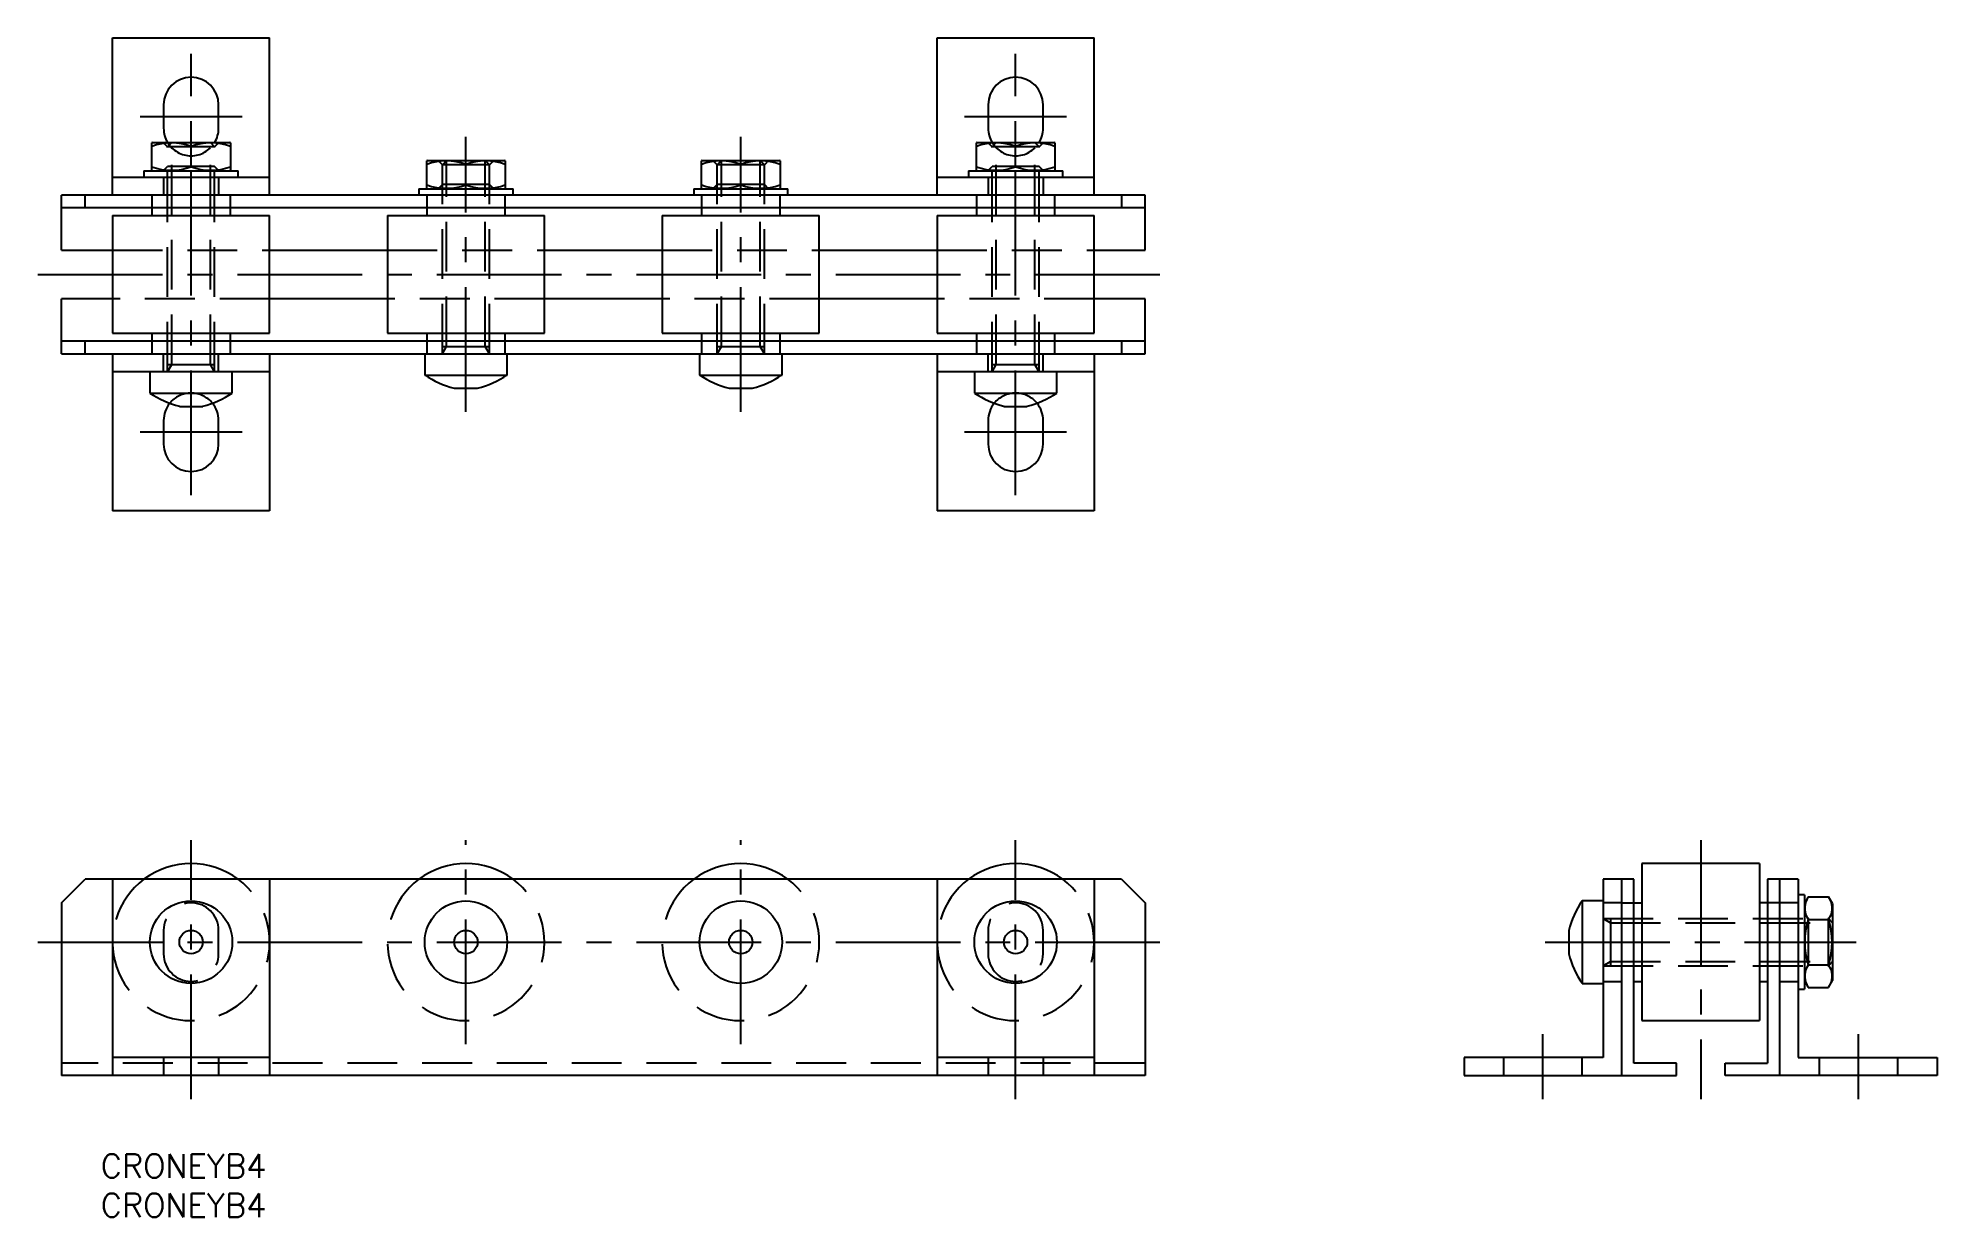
# Model space of a CAD drawing. Extents: x -3 to 239, y -8 to 142.
import ezdxf

# ---------------------------------------------------------------- set-up
doc = ezdxf.new("R2010")
doc.units = 0
doc.header["$LTSCALE"] = 0.5
doc.linetypes.add('CENTER', pattern=[50.8, 31.75, -6.35, 6.35, -6.35])
doc.linetypes.add('DASHED', pattern=[19.05, 12.7, -6.35])
for name, color, linetype in [('MSM_CENTER', 1, 'CENTER'), ('MSM_CONTINUOUS', 7, 'CONTINUOUS'), ('MSM_DASHED', 4, 'DASHED'), ('MSM_PART_NUMBER', 7, 'CONTINUOUS')]:
    doc.layers.add(name, color=color, linetype=linetype)
doc.styles.get("Standard").update_dxf_attribs({"font": 'txt.shx', "height": 3, "bigfont": 'bigfont.shx'})

# ---------------------------------------------------------------- blocks, each defined once
blk = doc.blocks.new('*U45')
at = {"layer": 'MSM_PART_NUMBER'}
blk.add_text('CRONEYB4', height=3, dxfattribs=at).set_placement((5, -3))
blk = doc.blocks.new('*U46')
at = {"layer": 'MSM_PART_NUMBER'}
blk.add_text('CRONEYB4', height=3, dxfattribs=at).set_placement((5, -8))

msp = doc.modelspace()

# ---------------------------------------------------------------- linework, layer by layer
at = {"layer": 'MSM_CENTER'}
for p, q in [((16.5, 83.91), (16.5, 140.11)), ((121.5, 83.91), (121.5, 140.11)), ((10, 132.11), (23, 132.11)), ((115, 132.11), (128, 132.11)), ((51.5, 94.51), (51.5, 129.51)), ((86.5, 94.51), (86.5, 129.51)), ((-3, 112.01), (141, 112.01)), ((23, 91.91), (10, 91.91)), ((128, 91.91), (115, 91.91)), ((16.5, 7), (16.5, 40)), ((51.5, 14), (51.5, 40)), ((86.5, 14), (86.5, 40)), ((121.5, 7), (121.5, 40)), ((208.74, 40), (208.74, 7)), ((-3, 27), (141, 27)), ((188.94, 27), (228.54, 27)), ((188.64, 7), (188.64, 15.3)), ((228.84, 7), (228.84, 15.3))]:
    msp.add_line(p, q, dxfattribs=at)
at = {"layer": 'MSM_CONTINUOUS'}
for p, q in [((6.5, 122.11), (6.5, 142.11)), ((6.5, 142.11), (26.5, 142.11)), ((26.5, 122.11), (26.5, 142.11)), ((111.5, 122.11), (111.5, 142.11)), ((111.5, 142.11), (131.5, 142.11)), ((131.5, 122.11), (131.5, 142.11)), ((13, 133.61), (13, 130.61)), ((20, 130.61), (20, 133.61)), ((118, 133.61), (118, 130.61)), ((125, 130.61), (125, 133.61)), ((11.6, 128.81), (11.5, 128.75)), ((11.5, 125.27), (11.5, 128.75)), ((11.6, 128.81), (21.4, 128.81)), ((16.5, 125.72), (16.5, 128.31)), ((21.5, 128.75), (21.4, 128.81)), ((21.5, 128.75), (21.5, 125.27)), ((116.6, 128.81), (116.5, 128.75)), ((116.5, 125.27), (116.5, 128.75)), ((116.6, 128.81), (126.4, 128.81)), ((121.5, 125.72), (121.5, 128.31)), ((126.5, 128.75), (126.4, 128.81)), ((126.5, 128.75), (126.5, 125.27)), ((46.6, 126.51), (46.5, 126.45)), ((46.5, 122.97), (46.5, 126.45)), ((46.6, 126.51), (56.4, 126.51)), ((51.5, 123.42), (51.5, 126.01)), ((56.5, 126.45), (56.4, 126.51)), ((56.5, 126.45), (56.5, 122.97)), ((81.6, 126.51), (81.5, 126.45)), ((81.5, 122.97), (81.5, 126.45)), ((81.6, 126.51), (91.4, 126.51)), ((86.5, 123.42), (86.5, 126.01)), ((91.5, 126.45), (91.4, 126.51)), ((91.5, 126.45), (91.5, 122.97)), ((6.5, 124.41), (26.5, 124.41)), ((10.5, 125.21), (10.5, 124.41)), ((10.5, 125.21), (22.5, 125.21)), ((11.5, 125.27), (11.6, 125.21)), ((21.4, 125.21), (21.5, 125.27)), ((22.5, 124.41), (22.5, 125.21)), ((111.5, 124.41), (131.5, 124.41)), ((115.5, 125.21), (115.5, 124.41)), ((115.5, 125.21), (127.5, 125.21)), ((116.5, 125.27), (116.6, 125.21)), ((126.4, 125.21), (126.5, 125.27)), ((127.5, 124.41), (127.5, 125.21)), ((138, 122.11), (0, 122.11)), ((0, 115.11), (0, 122.11)), ((3, 120.51), (3, 122.11)), ((45.5, 122.91), (45.5, 122.11)), ((45.5, 122.91), (57.5, 122.91)), ((46.5, 122.97), (46.6, 122.91)), ((56.4, 122.91), (56.5, 122.97)), ((57.5, 122.11), (57.5, 122.91)), ((80.5, 122.91), (80.5, 122.11)), ((80.5, 122.91), (92.5, 122.91)), ((81.5, 122.97), (81.6, 122.91)), ((91.4, 122.91), (91.5, 122.97)), ((92.5, 122.11), (92.5, 122.91)), ((135, 122.11), (135, 120.51)), ((138, 115.11), (138, 122.11)), ((0, 120.51), (138, 120.51)), ((6.5, 119.51), (6.5, 104.51)), ((6.5, 119.51), (26.5, 119.51)), ((11.5, 120.51), (11.5, 119.51)), ((21.5, 119.51), (21.5, 120.51)), ((26.5, 104.51), (26.5, 119.51)), ((41.5, 119.51), (41.5, 104.51)), ((41.5, 119.51), (61.5, 119.51)), ((46.5, 120.51), (46.5, 119.51)), ((56.5, 119.51), (56.5, 120.51)), ((61.5, 104.51), (61.5, 119.51)), ((76.5, 119.51), (76.5, 104.51)), ((76.5, 119.51), (96.5, 119.51)), ((81.5, 120.51), (81.5, 119.51)), ((91.5, 119.51), (91.5, 120.51)), ((96.5, 104.51), (96.5, 119.51)), ((111.5, 119.51), (111.5, 104.51)), ((111.5, 119.51), (131.5, 119.51)), ((116.5, 120.51), (116.5, 119.51)), ((126.5, 119.51), (126.5, 120.51)), ((131.5, 104.51), (131.5, 119.51)), ((0, 115.11), (6.5, 115.11)), ((26.5, 115.11), (41.5, 115.11)), ((61.5, 115.11), (76.5, 115.11)), ((96.5, 115.11), (111.5, 115.11)), ((131.5, 115.11), (138, 115.11)), ((6.5, 108.91), (0, 108.91)), ((0, 101.91), (0, 108.91)), ((41.5, 108.91), (26.5, 108.91)), ((76.5, 108.91), (61.5, 108.91)), ((111.5, 108.91), (96.5, 108.91)), ((138, 108.91), (131.5, 108.91)), ((138, 101.91), (138, 108.91)), ((6.5, 104.51), (26.5, 104.51)), ((11.5, 104.51), (11.5, 103.51)), ((21.5, 103.51), (21.5, 104.51)), ((41.5, 104.51), (61.5, 104.51)), ((46.5, 104.51), (46.5, 103.51)), ((56.5, 103.51), (56.5, 104.51)), ((76.5, 104.51), (96.5, 104.51)), ((81.5, 104.51), (81.5, 103.51)), ((91.5, 103.51), (91.5, 104.51)), ((111.5, 104.51), (131.5, 104.51)), ((116.5, 104.51), (116.5, 103.51)), ((126.5, 103.51), (126.5, 104.51)), ((138, 103.51), (0, 103.51)), ((0, 101.91), (138, 101.91)), ((3, 101.91), (3, 103.51)), ((6.5, 101.91), (6.5, 81.91)), ((26.5, 101.91), (26.5, 81.91)), ((46.25, 101.91), (46.25, 99.2)), ((56.75, 99.2), (56.75, 101.91)), ((81.25, 101.91), (81.25, 99.2)), ((91.75, 99.2), (91.75, 101.91)), ((111.5, 101.91), (111.5, 81.91)), ((131.5, 101.91), (131.5, 81.91)), ((135, 103.51), (135, 101.91)), ((26.5, 99.61), (6.5, 99.61)), ((11.25, 99.61), (11.25, 96.9)), ((21.75, 96.9), (21.75, 99.61)), ((46.25, 99.2), (56.75, 99.2)), ((81.25, 99.2), (91.75, 99.2)), ((131.5, 99.61), (111.5, 99.61)), ((116.25, 99.61), (116.25, 96.9)), ((126.75, 96.9), (126.75, 99.61)), ((11.25, 96.9), (21.75, 96.9)), ((50.01, 97.51), (52.99, 97.51)), ((85.01, 97.51), (87.99, 97.51)), ((116.25, 96.9), (126.75, 96.9)), ((15.01, 95.21), (17.99, 95.21)), ((120.01, 95.21), (122.99, 95.21)), ((13, 93.41), (13, 90.41)), ((20, 90.41), (20, 93.41)), ((118, 93.41), (118, 90.41)), ((125, 90.41), (125, 93.41)), ((26.5, 81.91), (6.5, 81.91)), ((131.5, 81.91), (111.5, 81.91)), ((201.24, 37), (201.24, 17)), ((216.24, 37), (201.24, 37)), ((216.24, 37), (216.24, 17)), ((0, 32), (3, 35)), ((135, 35), (3, 35)), ((6.5, 35), (6.5, 10)), ((26.5, 35), (26.5, 10)), ((111.5, 35), (111.5, 10)), ((131.5, 35), (131.5, 10)), ((135, 35), (138, 32)), ((200.24, 35), (196.34, 35)), ((196.34, 35), (196.34, 12.3)), ((198.64, 35), (198.64, 10)), ((200.24, 11.6), (200.24, 35)), ((217.24, 35), (217.24, 11.6)), ((221.14, 35), (217.24, 35)), ((218.84, 10), (218.84, 35)), ((221.14, 35), (221.14, 12.3)), ((0, 32), (0, 10)), ((138, 32), (138, 10)), ((193.63, 32.25), (193.63, 21.75)), ((196.34, 32.25), (193.63, 32.25)), ((198.64, 32), (201.24, 32)), ((218.84, 32), (216.24, 32)), ((221.94, 33), (221.14, 33)), ((221.94, 33), (221.94, 21)), ((222.44, 32.77), (221.94, 31.9)), ((222.44, 32.77), (225.03, 32.77)), ((225.54, 31.9), (225.03, 32.77)), ((225.54, 31.9), (225.54, 22.1)), ((222.44, 29.89), (225.03, 29.89)), ((191.94, 28.49), (191.94, 25.51)), ((200.24, 22), (201.24, 22)), ((216.24, 22), (217.24, 22)), ((221.94, 22.1), (222.44, 21.23)), ((222.44, 24.11), (225.03, 24.11)), ((225.03, 21.23), (225.54, 22.1)), ((193.63, 21.75), (196.34, 21.75)), ((221.14, 21), (221.94, 21)), ((222.44, 21.23), (225.03, 21.23)), ((201.24, 17), (216.24, 17)), ((26.5, 12.3), (6.5, 12.3)), ((131.5, 12.3), (111.5, 12.3)), ((196.34, 12.3), (178.64, 12.3)), ((178.64, 12.3), (178.64, 10)), ((221.14, 12.3), (238.84, 12.3)), ((238.84, 12.3), (238.84, 10)), ((138, 10), (0, 10)), ((178.64, 10), (205.64, 10)), ((205.64, 11.6), (200.24, 11.6)), ((205.64, 10), (205.64, 11.6)), ((211.84, 11.6), (217.24, 11.6)), ((211.84, 10), (211.84, 11.6)), ((238.84, 10), (211.84, 10))]:
    msp.add_line(p, q, dxfattribs=at)
for centre, radius in [((16.5, 27), 5.25), ((51.5, 27), 5.25), ((86.5, 27), 5.25), ((121.5, 27), 5.25), ((16.5, 27), 1.49), ((51.5, 27), 1.49), ((86.5, 27), 1.49), ((121.5, 27), 1.49)]:
    msp.add_circle(centre, radius, dxfattribs=at)
for centre, radius, start, end in [((16.5, 133.61), 3.5, 0, 180), ((121.5, 133.61), 3.5, 0, 180), ((16.5, 130.61), 3.5, 180, 210.9497), ((16.5, 130.61), 3.5, 329.0503, 0), ((121.5, 130.61), 3.5, 180, 210.9497), ((121.5, 130.61), 3.5, 329.0503, 0), ((14, 121.38), 7.37, 70.1592, 109.8408), ((19, 121.38), 7.37, 70.1592, 109.8408), ((119, 121.38), 7.37, 70.1592, 109.8408), ((124, 121.38), 7.37, 70.1592, 109.8408), ((49, 119.08), 7.37, 70.1592, 109.8408), ((54, 119.08), 7.37, 70.1592, 109.8408), ((84, 119.08), 7.37, 70.1592, 109.8408), ((89, 119.08), 7.37, 70.1592, 109.8408), ((14, 132.64), 7.37, 250.1592, 289.8408), ((19, 132.64), 7.37, 250.1592, 289.8408), ((49, 130.34), 7.37, 250.1592, 289.8408), ((54, 130.34), 7.37, 250.1592, 289.8408), ((84, 130.34), 7.37, 250.1592, 289.8408), ((89, 130.34), 7.37, 250.1592, 289.8408), ((119, 132.64), 7.37, 250.1592, 289.8408), ((124, 132.64), 7.37, 250.1592, 289.8408), ((53.04, 109.25), 12.12, 235.9445, 255.5214), ((49.96, 109.25), 12.12, 284.4786, 304.0555), ((88.04, 109.25), 12.12, 235.9445, 255.5214), ((84.96, 109.25), 12.12, 284.4786, 304.0555), ((18.04, 106.95), 12.12, 235.9445, 255.5214), ((14.96, 106.95), 12.12, 284.4786, 304.0555), ((123.04, 106.95), 12.12, 235.9445, 255.5214), ((119.96, 106.95), 12.12, 284.4786, 304.0555), ((16.5, 93.41), 3.5, 141.2477, 180), ((16.5, 93.41), 3.5, 0, 38.7523), ((121.5, 93.41), 3.5, 141.2477, 180), ((121.5, 93.41), 3.5, 0, 38.7523), ((16.5, 90.41), 3.5, 180, 0), ((121.5, 90.41), 3.5, 180, 0), ((16.5, 27), 10, 53.1301, 126.8699), ((51.5, 27), 10, 53.1301, 126.8699), ((86.5, 27), 10, 53.1301, 126.8699), ((121.5, 27), 10, 53.1301, 126.8699), ((203.67, 25.46), 12.12, 145.9445, 165.5214), ((224.55, 31.33), 2.56, 154.3574, 214.3573), ((222.92, 31.33), 2.56, 325.6427, 25.6426), ((231.6, 27), 9.61, 162.5124, 197.4876), ((215.87, 27), 9.61, 342.5124, 17.4876), ((203.67, 28.54), 12.12, 194.4786, 214.0555), ((224.55, 22.67), 2.56, 145.6427, 205.6426), ((222.92, 22.67), 2.56, 334.3574, 34.3573)]:
    msp.add_arc(centre, radius, start, end, dxfattribs=at)
at = {"layer": 'MSM_DASHED'}
for p, q in [((12.96, 128.81), (13.5, 128.27)), ((14.04, 128.81), (13.5, 128.27)), ((19.5, 128.27), (13.5, 128.27)), ((13.5, 99.61), (13.5, 128.27)), ((14.04, 100.55), (14.04, 128.81)), ((18.96, 128.81), (19.5, 128.27)), ((18.96, 100.55), (18.96, 128.81)), ((20.04, 128.81), (19.5, 128.27)), ((19.5, 99.61), (19.5, 128.27)), ((117.96, 128.81), (118.5, 128.27)), ((119.04, 128.81), (118.5, 128.27)), ((118.5, 99.61), (118.5, 128.27)), ((124.5, 128.27), (118.5, 128.27)), ((119.04, 100.55), (119.04, 128.81)), ((123.96, 100.55), (123.96, 128.81)), ((123.96, 128.81), (124.5, 128.27)), ((125.04, 128.81), (124.5, 128.27)), ((124.5, 99.61), (124.5, 128.27)), ((47.96, 126.51), (48.5, 125.97)), ((49.04, 126.51), (48.5, 125.97)), ((54.5, 125.97), (48.5, 125.97)), ((48.5, 101.91), (48.5, 125.97)), ((49.04, 102.85), (49.04, 126.51)), ((53.96, 126.51), (54.5, 125.97)), ((53.96, 102.85), (53.96, 126.51)), ((55.04, 126.51), (54.5, 125.97)), ((54.5, 101.91), (54.5, 125.97)), ((82.96, 126.51), (83.5, 125.97)), ((84.04, 126.51), (83.5, 125.97)), ((89.5, 125.97), (83.5, 125.97)), ((83.5, 101.91), (83.5, 125.97)), ((84.04, 102.85), (84.04, 126.51)), ((88.96, 126.51), (89.5, 125.97)), ((88.96, 102.85), (88.96, 126.51)), ((90.04, 126.51), (89.5, 125.97)), ((89.5, 101.91), (89.5, 125.97)), ((12.96, 125.21), (13.5, 125.75)), ((13, 124.41), (13, 122.11)), ((19.5, 125.75), (13.5, 125.75)), ((20.04, 125.21), (19.5, 125.75)), ((20, 124.41), (20, 122.11)), ((47.96, 122.91), (48.5, 123.45)), ((54.5, 123.45), (48.5, 123.45)), ((55.04, 122.91), (54.5, 123.45)), ((82.96, 122.91), (83.5, 123.45)), ((89.5, 123.45), (83.5, 123.45)), ((90.04, 122.91), (89.5, 123.45)), ((117.96, 125.21), (118.5, 125.75)), ((118, 124.41), (118, 122.11)), ((124.5, 125.75), (118.5, 125.75)), ((125.04, 125.21), (124.5, 125.75)), ((125, 124.41), (125, 122.11)), ((11.5, 122.11), (11.5, 120.51)), ((21.5, 120.51), (21.5, 122.11)), ((46.5, 122.11), (46.5, 120.51)), ((56.5, 120.51), (56.5, 122.11)), ((81.5, 122.11), (81.5, 120.51)), ((91.5, 120.51), (91.5, 122.11)), ((116.5, 122.11), (116.5, 120.51)), ((126.5, 120.51), (126.5, 122.11)), ((6.5, 115.11), (26.5, 115.11)), ((41.5, 115.11), (61.5, 115.11)), ((76.5, 115.11), (96.5, 115.11)), ((111.5, 115.11), (131.5, 115.11)), ((26.5, 108.91), (6.5, 108.91)), ((61.5, 108.91), (41.5, 108.91)), ((96.5, 108.91), (76.5, 108.91)), ((131.5, 108.91), (111.5, 108.91)), ((11.5, 103.51), (11.5, 101.91)), ((13, 99.61), (13, 101.91)), ((20, 99.61), (20, 101.91)), ((21.5, 101.91), (21.5, 103.51)), ((46.5, 103.51), (46.5, 101.91)), ((48.5, 102.85), (54.5, 102.85)), ((48.5, 101.91), (49.04, 102.85)), ((54.5, 101.91), (53.96, 102.85)), ((56.5, 101.91), (56.5, 103.51)), ((81.5, 103.51), (81.5, 101.91)), ((83.5, 102.85), (89.5, 102.85)), ((83.5, 101.91), (84.04, 102.85)), ((89.5, 101.91), (88.96, 102.85)), ((91.5, 101.91), (91.5, 103.51)), ((116.5, 103.51), (116.5, 101.91)), ((118, 99.61), (118, 101.91)), ((125, 99.61), (125, 101.91)), ((126.5, 101.91), (126.5, 103.51)), ((13.5, 100.55), (19.5, 100.55)), ((13.5, 99.61), (14.04, 100.55)), ((19.5, 99.61), (18.96, 100.55)), ((118.5, 99.61), (119.04, 100.55)), ((118.5, 100.55), (124.5, 100.55)), ((124.5, 99.61), (123.96, 100.55)), ((198.64, 32), (196.34, 32)), ((221.14, 32), (218.84, 32)), ((196.34, 30), (225, 30)), ((196.34, 30), (197.27, 29.46)), ((197.27, 30), (197.27, 24)), ((197.27, 29.46), (225.54, 29.46)), ((221.94, 30.54), (222.48, 30)), ((222.48, 24), (222.48, 30)), ((225.54, 30.54), (225, 30)), ((225, 24), (225, 30)), ((225.54, 29.46), (225, 30)), ((13, 28.5), (13, 25.5)), ((20, 25.5), (20, 28.5)), ((118, 28.5), (118, 25.5)), ((125, 25.5), (125, 28.5)), ((196.34, 24), (197.27, 24.54)), ((197.27, 24.54), (225.54, 24.54)), ((225.54, 24.54), (225, 24)), ((196.34, 24), (225, 24)), ((196.34, 22), (198.64, 22)), ((218.84, 22), (221.14, 22)), ((221.94, 23.46), (222.48, 24)), ((225.54, 23.46), (225, 24)), ((13, 12.3), (13, 10)), ((20, 12.3), (20, 10)), ((118, 12.3), (118, 10)), ((125, 12.3), (125, 10)), ((183.64, 12.3), (183.64, 10)), ((193.64, 10), (193.64, 12.3)), ((223.84, 12.3), (223.84, 10)), ((233.84, 10), (233.84, 12.3)), ((138, 11.6), (0, 11.6))]:
    msp.add_line(p, q, dxfattribs=at)
for centre, radius, start, end in [((16.5, 130.61), 3.5, 210.9497, 329.0503), ((121.5, 130.61), 3.5, 210.9497, 329.0503), ((16.5, 93.41), 3.5, 38.7523, 141.2477), ((121.5, 93.41), 3.5, 38.7523, 141.2477), ((16.5, 27), 10, 126.8699, 53.1301), ((51.5, 27), 10, 126.8699, 53.1301), ((86.5, 27), 10, 126.8699, 53.1301), ((121.5, 27), 10, 126.8699, 53.1301), ((16.5, 28.5), 3.5, 0, 180), ((121.5, 28.5), 3.5, 0, 180), ((16.5, 25.5), 3.5, 180, 0), ((121.5, 25.5), 3.5, 180, 0)]:
    msp.add_arc(centre, radius, start, end, dxfattribs=at)

# ---------------------------------------------------------------- block references
at = {"layer": 'MSM_CONTINUOUS'}
for name in ['*U45', '*U46']:
    msp.add_blockref(name, (0, 0), dxfattribs=at)

doc.saveas('drawing.dxf')
